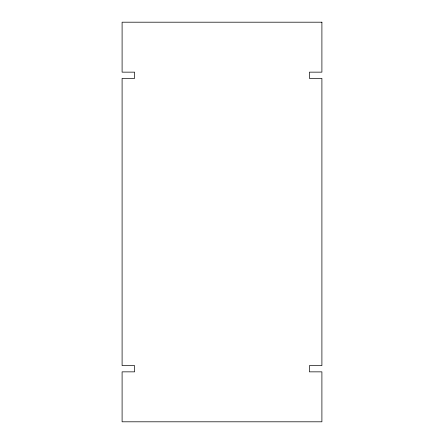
<?xml version="1.0" encoding="UTF-8"?>
<svg xmlns="http://www.w3.org/2000/svg" width="444" height="444" viewBox="0 0 444 444"><rect width="100%" height="100%" fill="white"/><g stroke="black" fill="none" stroke-linecap="round" stroke-linejoin="round"><path stroke-width="0.67" d="M321.9 22.2L122.1 22.2L122.1 72.15L134.588 72.15L134.588 78.394L122.1 78.394L122.1 365.606L134.588 365.606L134.588 371.85L122.1 371.85L122.1 421.8L321.9 421.8L321.9 371.85L309.413 371.85L309.413 365.606L321.9 365.606L321.9 78.394L309.413 78.394L309.413 72.15L321.9 72.15L321.9 22.2"/></g></svg>
